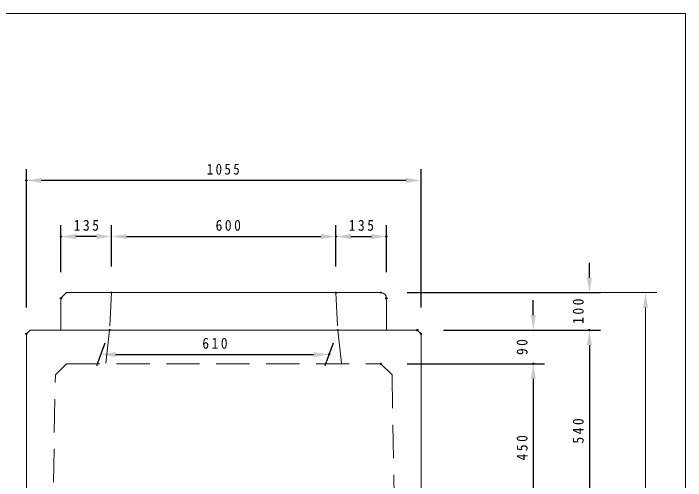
# Model space of a CAD drawing. Units: millimetres, scale not verified. Extents: x -4060 to 4060, y -2828 to 2828.
# Drawn here: x 2264 to 4060, y 1579 to 2828 of the extents above; entities that cross this region are included whole.
import ezdxf

# ---------------------------------------------------------------- set-up
doc = ezdxf.new("R2010")
doc.units = ezdxf.units.MM
doc.header["$LTSCALE"] = 7
doc.header["$PDMODE"] = 32
doc.header["$PDSIZE"] = 3.5
doc.linetypes.add('USER1', pattern=[19.05, 12.7, -6.35])
for name, color, linetype, lineweight in [('0-1_DASHED', 7, 'USER1', 18), ('0-3_LATER', 7, 'Continuous', 18), ('0-5_TXT', 7, 'Continuous', 18), ('0-7_LAYER', 7, 'Continuous', 18)]:
    doc.layers.add(name, color=color, linetype=linetype, lineweight=lineweight)
doc.layers.add('0-2_DIM', color=7, linetype='Continuous')
doc.layers.add('0-8_Defpoints', color=7, linetype='Continuous')
doc.styles.add('ＭＳ ゴシック', font='')
doc.styles.get('ＭＳ ゴシック').set_extended_font_data('MS Gothic')

# ---------------------------------------------------------------- blocks, each defined once
blk = doc.blocks.new('D50')
at = {"layer": '0-2_DIM'}
for p, q in [((6388.041, 4898.714), (6388.041, 5268.714)), ((7443.041, 4898.714), (7443.041, 5268.714)), ((7403.041, 5238.714), (6428.041, 5238.714))]:
    blk.add_line(p, q, dxfattribs=at)
for points in [[(6428.041, 5245.381), (6428.041, 5232.048), (6388.041, 5238.714)], [(7403.041, 5245.381), (7403.041, 5232.048), (7443.041, 5238.714)]]:
    blk.add_solid(points, dxfattribs=at)
at = {"layer": '0-8_Defpoints'}
for p in [(6388.041, 5238.714), (6388.041, 4828.714), (7443.041, 4828.714)]:
    blk.add_point(p, dxfattribs=at)
at = {"layer": '0-2_DIM', "insert": (6870.441, 5253.714), "char_height": 29.33, "attachment_point": 7, "style": 'ＭＳ ゴシック'}
blk.add_mtext('\\T1.39;\\W0.85;1055', dxfattribs=at)
blk = doc.blocks.new('D51')
at = {"layer": '0-2_DIM'}
for p, q in [((7893.041, 4978.714), (7893.041, 5018.714)), ((7405.541, 4938.714), (7923.041, 4938.714)), ((7503.041, 4838.714), (7923.041, 4838.714)), ((7893.041, 4798.714), (7893.041, 4758.714))]:
    blk.add_line(p, q, dxfattribs=at)
for points in [[(7886.374, 4978.714), (7899.708, 4978.714), (7893.041, 4938.714)], [(7886.374, 4798.714), (7899.708, 4798.714), (7893.041, 4838.714)]]:
    blk.add_solid(points, dxfattribs=at)
at = {"layer": '0-8_Defpoints'}
for p in [(7335.541, 4938.714), (7433.041, 4838.714), (7893.041, 4838.714)]:
    blk.add_point(p, dxfattribs=at)
at = {"layer": '0-2_DIM', "insert": (7878.041, 4855.314), "char_height": 29.33, "attachment_point": 7, "rotation": 90, "style": 'ＭＳ ゴシック'}
blk.add_mtext('\\T1.38;\\W0.9;100', dxfattribs=at)
blk = doc.blocks.new('D52')
at = {"layer": '0-2_DIM'}
for p, q in [((7503.041, 4838.714), (7923.041, 4838.714)), ((7893.041, 4798.714), (7893.041, 4338.714)), ((7513.041, 4298.714), (7923.041, 4298.714))]:
    blk.add_line(p, q, dxfattribs=at)
for points in [[(7886.374, 4798.714), (7899.708, 4798.714), (7893.041, 4838.714)], [(7886.374, 4338.714), (7899.708, 4338.714), (7893.041, 4298.714)]]:
    blk.add_solid(points, dxfattribs=at)
at = {"layer": '0-8_Defpoints'}
for p in [(7433.041, 4838.714), (7443.041, 4298.714), (7893.041, 4298.714)]:
    blk.add_point(p, dxfattribs=at)
at = {"layer": '0-2_DIM', "insert": (7878.041, 4535.314), "char_height": 29.33, "attachment_point": 7, "rotation": 90, "style": 'ＭＳ ゴシック'}
blk.add_mtext('\\T1.38;\\W0.9;540', dxfattribs=at)
blk = doc.blocks.new('D53')
at = {"layer": '0-2_DIM'}
for p, q in [((7743.041, 4878.714), (7743.041, 4918.714)), ((7503.041, 4838.714), (7773.041, 4838.714)), ((7405.541, 4748.714), (7773.041, 4748.714)), ((7743.041, 4708.714), (7743.041, 4668.714))]:
    blk.add_line(p, q, dxfattribs=at)
for points in [[(7736.374, 4878.714), (7749.708, 4878.714), (7743.041, 4838.714)], [(7736.374, 4708.714), (7749.708, 4708.714), (7743.041, 4748.714)]]:
    blk.add_solid(points, dxfattribs=at)
at = {"layer": '0-8_Defpoints'}
for p in [(7433.041, 4838.714), (7335.541, 4748.714), (7743.041, 4748.714)]:
    blk.add_point(p, dxfattribs=at)
at = {"layer": '0-2_DIM', "insert": (7728.041, 4772.014), "char_height": 29.33, "attachment_point": 7, "rotation": 90, "style": 'ＭＳ ゴシック'}
blk.add_mtext('\\T1.37;\\W0.9;90', dxfattribs=at)
blk = doc.blocks.new('D54')
at = {"layer": '0-2_DIM'}
for p, q in [((7405.541, 4748.714), (7773.041, 4748.714)), ((7743.041, 4708.714), (7743.041, 4338.714)), ((7513.041, 4298.714), (7773.041, 4298.714))]:
    blk.add_line(p, q, dxfattribs=at)
for points in [[(7736.374, 4708.714), (7749.708, 4708.714), (7743.041, 4748.714)], [(7736.374, 4338.714), (7749.708, 4338.714), (7743.041, 4298.714)]]:
    blk.add_solid(points, dxfattribs=at)
at = {"layer": '0-8_Defpoints'}
for p in [(7335.541, 4748.714), (7443.041, 4298.714), (7743.041, 4298.714)]:
    blk.add_point(p, dxfattribs=at)
at = {"layer": '0-2_DIM', "insert": (7728.041, 4490.314), "char_height": 29.33, "attachment_point": 7, "rotation": 90, "style": 'ＭＳ ゴシック'}
blk.add_mtext('\\T1.38;\\W0.9;450', dxfattribs=at)
blk = doc.blocks.new('D55')
at = {"layer": '0-2_DIM'}
for p, q in [((6480.541, 4993.714), (6480.541, 5118.714)), ((6615.541, 5008.714), (6615.541, 5118.714)), ((6575.541, 5088.714), (6520.541, 5088.714))]:
    blk.add_line(p, q, dxfattribs=at)
for points in [[(6520.541, 5095.381), (6520.541, 5082.048), (6480.541, 5088.714)], [(6575.541, 5095.381), (6575.541, 5082.048), (6615.541, 5088.714)]]:
    blk.add_solid(points, dxfattribs=at)
at = {"layer": '0-8_Defpoints'}
for p in [(6480.541, 5088.714), (6480.541, 4923.714), (6615.541, 4938.714)]:
    blk.add_point(p, dxfattribs=at)
at = {"layer": '0-2_DIM', "insert": (6514.641, 5103.714), "char_height": 29.33, "attachment_point": 7, "style": 'ＭＳ ゴシック'}
blk.add_mtext('\\T1.38;\\W0.9;135', dxfattribs=at)
blk = doc.blocks.new('D56')
at = {"layer": '0-2_DIM'}
for p, q in [((6615.541, 5008.714), (6615.541, 5118.714)), ((7215.541, 5008.714), (7215.541, 5118.714)), ((6655.541, 5088.714), (7175.541, 5088.714))]:
    blk.add_line(p, q, dxfattribs=at)
for points in [[(6655.541, 5095.381), (6655.541, 5082.048), (6615.541, 5088.714)], [(7175.541, 5095.381), (7175.541, 5082.048), (7215.541, 5088.714)]]:
    blk.add_solid(points, dxfattribs=at)
at = {"layer": '0-8_Defpoints'}
for p in [(7215.541, 5088.714), (6615.541, 4938.714), (7215.541, 4938.714)]:
    blk.add_point(p, dxfattribs=at)
at = {"layer": '0-2_DIM', "insert": (6893.896, 5103.714), "char_height": 29.33, "attachment_point": 7, "style": 'ＭＳ ゴシック'}
blk.add_mtext('\\T1.38;\\W0.9;600', dxfattribs=at)
blk = doc.blocks.new('D57')
at = {"layer": '0-2_DIM'}
for p, q in [((6597.802, 4803.714), (6575.834, 4743.359)), ((7207.802, 4803.714), (7185.834, 4743.359)), ((6626.753, 4773.359), (7156.753, 4773.359))]:
    blk.add_line(p, q, dxfattribs=at)
for points in [[(6626.753, 4780.025), (6626.753, 4766.692), (6586.753, 4773.359)], [(7156.753, 4780.025), (7156.753, 4766.692), (7196.753, 4773.359)]]:
    blk.add_solid(points, dxfattribs=at)
at = {"layer": '0-8_Defpoints'}
for p in [(6610.541, 4838.714), (7220.541, 4838.714), (7196.753, 4773.359)]:
    blk.add_point(p, dxfattribs=at)
at = {"layer": '0-2_DIM', "insert": (6858.353, 4788.359), "char_height": 29.33, "attachment_point": 7, "style": 'ＭＳ ゴシック'}
blk.add_mtext('\\T1.38;\\W0.9;610', dxfattribs=at)
blk = doc.blocks.new('D58')
at = {"layer": '0-2_DIM'}
for p, q in [((7215.541, 5008.714), (7215.541, 5118.714)), ((7350.541, 4993.714), (7350.541, 5118.714)), ((7255.541, 5088.714), (7310.541, 5088.714))]:
    blk.add_line(p, q, dxfattribs=at)
for points in [[(7255.541, 5095.381), (7255.541, 5082.048), (7215.541, 5088.714)], [(7310.541, 5095.381), (7310.541, 5082.048), (7350.541, 5088.714)]]:
    blk.add_solid(points, dxfattribs=at)
at = {"layer": '0-8_Defpoints'}
for p in [(7350.541, 5088.714), (7215.541, 4938.714), (7350.541, 4923.714)]:
    blk.add_point(p, dxfattribs=at)
at = {"layer": '0-2_DIM', "insert": (7249.641, 5103.714), "char_height": 29.33, "attachment_point": 7, "style": 'ＭＳ ゴシック'}
blk.add_mtext('\\T1.38;\\W0.9;135', dxfattribs=at)
blk = doc.blocks.new('D59')
at = {"layer": '0-5_TXT'}
for p, q in [((7405.541, 4938.714), (8073.041, 4938.714)), ((8043.041, 4898.714), (8043.041, 3498.714)), ((7503.041, 3458.714), (8073.041, 3458.714))]:
    blk.add_line(p, q, dxfattribs=at)
for points in [[(8036.374, 4898.714), (8049.708, 4898.714), (8043.041, 4938.714)], [(8036.374, 3498.714), (8049.708, 3498.714), (8043.041, 3458.714)]]:
    blk.add_solid(points, dxfattribs=at)
at = {"layer": '0-8_Defpoints'}
for p in [(7335.541, 4938.714), (7433.041, 3458.714), (8043.041, 3458.714)]:
    blk.add_point(p, dxfattribs=at)
at = {"layer": '0-5_TXT', "insert": (8028.041, 4153.614), "char_height": 29.33, "attachment_point": 7, "rotation": 90, "style": 'ＭＳ ゴシック'}
blk.add_mtext('\\T1.39;\\W0.85;1480', dxfattribs=at)

msp = doc.modelspace()

# ---------------------------------------------------------------- linework, layer by layer
at = {"layer": '0-1_DASHED'}
for p, q in [((2525.541, 2081.214), (2520.541, 1981.214)), ((3125.541, 2081.214), (3130.541, 1981.214)), ((2520.541, 1981.214), (2510.541, 1891.214)), ((3130.541, 1981.214), (3140.541, 1891.214)), ((2375.541, 1861.214), (2405.541, 1891.214)), ((2405.541, 1891.214), (3245.541, 1891.214)), ((3245.541, 1891.214), (3275.541, 1861.214)), ((2368.041, 1441.214), (2375.541, 1861.214)), ((3275.541, 1861.214), (3283.041, 1441.214))]:
    msp.add_line(p, q, dxfattribs=at)
at = {"layer": '0-3_LATER'}
msp.add_line((2405.541, 2081.214), (3245.541, 2081.214), dxfattribs=at)
msp.add_lwpolyline([(3260.541, 2066.214), (3260.541, 1981.214), (2390.541, 1981.214), (2390.541, 2066.214), (2405.541, 2081.214)], dxfattribs=at)
msp.add_arc((3245.541, 2066.214), 15, 0, 90, dxfattribs=at)
at = {"layer": '0-7_LAYER'}
for points in [[(-4060, -2827.5), (-4060, 2827.5), (4060, 2827.5), (4060, -2827.5)], [(4060, -2827.5), (-4060, -2827.5), (-4060, 2827.5), (4060, 2827.5)], [(2298.041, 1441.214), (3353.041, 1441.214), (3353.041, 1971.214), (3343.041, 1981.214), (2308.041, 1981.214), (2298.041, 1971.214)]]:
    msp.add_lwpolyline(points, close=True, dxfattribs=at)

# ---------------------------------------------------------------- block references
at = {"layer": '0-2_DIM'}
for name in ['D50', 'D55', 'D56', 'D58', 'D51', 'D53', 'D57', 'D52', 'D54']:
    msp.add_blockref(name, (-4090, -2857.5), dxfattribs=at)
at = {"layer": '0-5_TXT'}
msp.add_blockref('D59', (-4090, -2857.5), dxfattribs=at)

doc.saveas('drawing.dxf')
